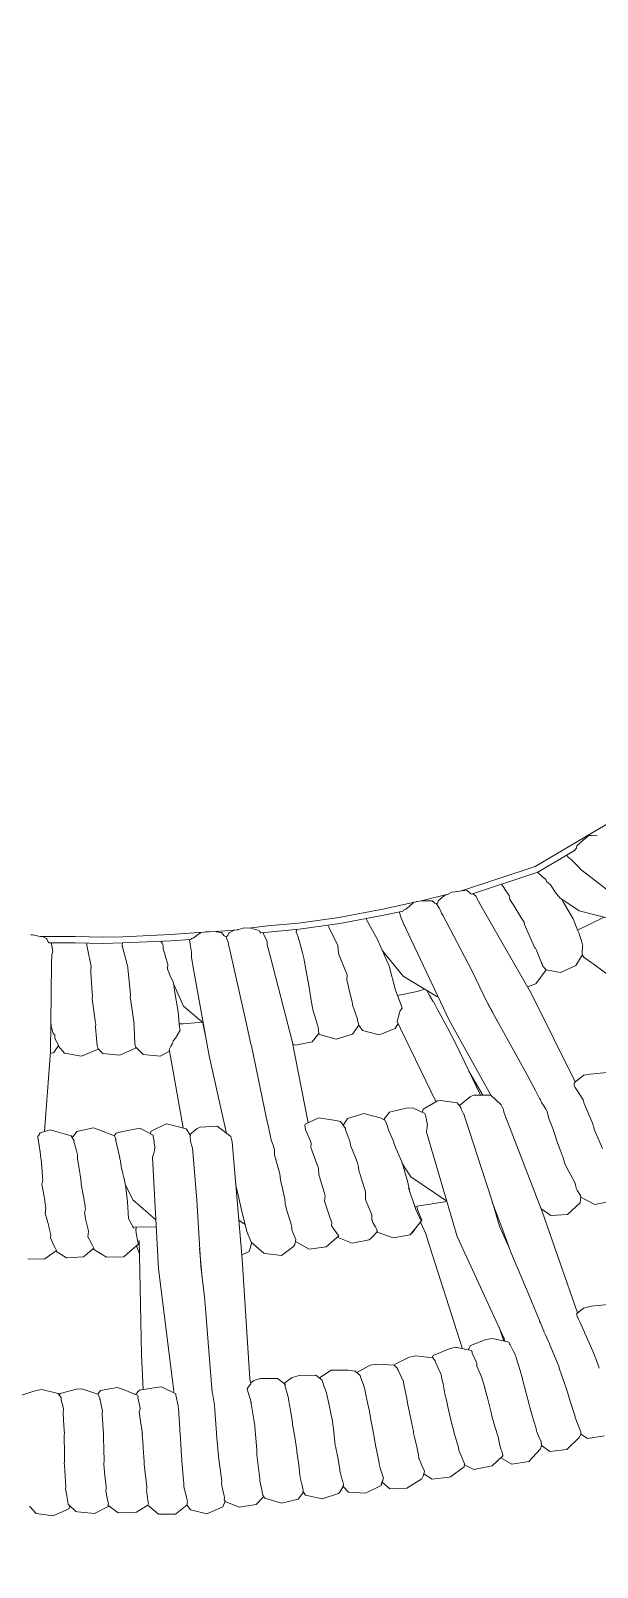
# Model space of a CAD drawing. Header units: centimetres. Extents: x 5488 to 20269, y -31398 to -19684.
# Drawn here: x 11749 to 11763.31, y -23192.68 to -23153.84 of the extents above; entities that cross this region are included whole.
import ezdxf

# ---------------------------------------------------------------- set-up
doc = ezdxf.new("R2010")
doc.units = ezdxf.units.CM
doc.layers.add('xxx_Auto_Kaplama_Ahşap Tarama', color=16, linetype='Continuous', lineweight=5)
doc.layers.add('xxx_Auto_Tefris_Tefris', color=32, linetype='Continuous', lineweight=15)

# ---------------------------------------------------------------- blocks, each defined once
blk = doc.blocks.new('trtetre')
at = {"color": 0, "linetype": 'ByBlock'}
for points in [[(427.66, 79.473), (428.056, 79.649)], [(428.056, 79.649), (428.488, 79.593)], [(421.866, 79.227), (422.289, 79.325)], [(422.707, 79.203), (422.289, 79.325)], [(422.741, 79.166), (422.928, 79.366)], [(422.928, 79.366), (423.355, 79.434)], [(423.355, 79.434), (423.716, 79.29)], [(423.711, 79.278), (423.775, 79.426)], [(423.73, 79.25), (423.711, 79.278)], [(423.738, 79.242), (423.726, 79.182)], [(423.738, 79.242), (423.73, 79.25)], [(423.775, 79.426), (424.173, 79.595)], [(424.173, 79.595), (424.591, 79.496)], [(424.591, 79.496), (424.675, 79.376)], [(424.673, 79.305), (424.665, 79.289)], [(424.674, 79.253), (424.665, 79.289)], [(424.672, 79.373), (424.968, 79.605)], [(424.672, 79.364), (424.672, 79.373)], [(424.672, 79.364), (424.672, 79.362)], [(424.672, 79.362), (424.673, 79.305)], [(424.674, 79.253), (424.675, 79.251)], [(424.675, 79.251), (424.757, 78.911)], [(424.968, 79.605), (425.397, 79.607)], [(425.397, 79.607), (425.668, 79.381)], [(425.653, 79.349), (425.652, 79.348)], [(425.657, 79.31), (425.652, 79.348)], [(425.658, 79.359), (425.653, 79.349)], [(425.657, 79.31), (425.682, 79.126)], [(425.666, 79.379), (425.658, 79.359)], [(425.666, 79.379), (425.668, 79.381)], [(425.667, 79.382), (425.951, 79.555)], [(425.951, 79.555), (425.985, 79.564)], [(425.985, 79.564), (426.419, 79.572)], [(426.419, 79.572), (426.679, 79.382)], [(426.648, 79.404), (427.014, 79.587)], [(426.663, 79.353), (426.662, 79.345)], [(426.698, 79.163), (426.662, 79.345)], [(426.663, 79.353), (426.665, 79.371)], [(426.679, 79.382), (426.665, 79.371)], [(427.014, 79.587), (427.446, 79.55)], [(427.446, 79.55), (427.487, 79.536)], [(427.487, 79.536), (427.679, 79.358)], [(427.66, 79.473), (427.633, 79.4)], [(427.679, 79.358), (427.677, 79.348)], [(427.715, 79.147), (427.677, 79.348)], [(428.488, 79.593), (428.654, 79.406)], [(418.743, 78.717), (419.119, 78.949)], [(419.119, 78.949), (419.552, 78.968)], [(419.552, 78.968), (419.745, 78.802)], [(419.775, 78.852), (419.711, 78.699)], [(419.775, 78.882), (419.745, 78.801)], [(419.775, 78.882), (420.166, 79.075)], [(420.166, 79.075), (420.6, 79.048)], [(420.6, 79.048), (420.735, 78.906)], [(420.727, 78.874), (420.719, 78.858)], [(420.75, 78.754), (420.719, 78.857)], [(420.727, 78.874), (420.729, 78.883)], [(420.729, 78.883), (420.735, 78.906)], [(420.735, 78.906), (420.816, 79.055)], [(420.816, 79.055), (420.849, 79.081)], [(421.258, 79.223), (420.849, 79.081)], [(421.258, 79.223), (421.682, 79.126)], [(421.682, 79.126), (421.753, 79.028)], [(421.737, 79.05), (421.866, 79.227)], [(421.743, 79.006), (421.74, 79)], [(421.778, 78.845), (421.74, 79)], [(421.753, 79.028), (421.743, 79.006)], [(421.778, 78.845), (421.821, 78.677)], [(422.707, 79.203), (422.739, 79.17)], [(422.739, 79.17), (422.763, 79.127)], [(422.763, 79.127), (422.762, 79.125)], [(422.767, 79.102), (422.762, 79.125)], [(422.79, 78.988), (422.767, 79.102)], [(422.79, 78.988), (422.84, 78.762)], [(423.786, 78.921), (423.726, 79.182)], [(423.796, 78.877), (423.786, 78.921)], [(423.796, 78.877), (423.805, 78.839)], [(424.757, 78.911), (424.754, 78.893)], [(424.759, 78.821), (424.754, 78.893)], [(425.682, 79.126), (425.696, 78.991)], [(425.696, 78.991), (425.69, 78.974)], [(425.691, 78.931), (425.69, 78.974)], [(425.691, 78.931), (425.691, 78.908)], [(425.725, 78.631), (425.691, 78.908)], [(426.727, 79.019), (426.698, 79.163)], [(426.722, 78.951), (426.719, 78.904)], [(426.75, 78.634), (426.719, 78.904)], [(426.722, 78.951), (426.727, 79.019)], [(427.748, 78.97), (427.715, 79.147)], [(427.748, 78.969), (427.742, 78.92)], [(427.758, 78.649), (427.742, 78.92)], [(427.748, 78.97), (427.748, 78.969)], [(417.009, 78.393), (417.433, 78.479)], [(417.433, 78.479), (417.666, 78.359)], [(417.672, 78.407), (418.019, 78.664)], [(418.054, 78.669), (418.019, 78.664)], [(418.054, 78.669), (418.483, 78.726)], [(418.483, 78.726), (418.697, 78.584)], [(418.679, 78.524), (418.714, 78.646)], [(418.743, 78.378), (418.679, 78.524)], [(418.743, 78.717), (418.714, 78.646)], [(419.761, 78.547), (419.711, 78.699)], [(419.727, 78.738), (419.73, 78.749)], [(419.73, 78.749), (419.745, 78.801)], [(419.793, 78.444), (419.761, 78.547)], [(420.773, 78.675), (420.75, 78.754)], [(420.773, 78.675), (420.817, 78.521)], [(420.817, 78.521), (420.815, 78.475)], [(420.835, 78.367), (420.815, 78.475)], [(421.821, 78.677), (421.818, 78.651)], [(421.822, 78.623), (421.818, 78.651)], [(421.854, 78.362), (421.822, 78.623)], [(422.84, 78.762), (422.835, 78.714)], [(422.835, 78.714), (422.835, 78.712)], [(422.859, 78.512), (422.835, 78.712)], [(422.859, 78.512), (422.912, 78.107)], [(423.805, 78.839), (423.8, 78.764)], [(423.865, 78.287), (423.8, 78.764)], [(424.759, 78.821), (424.764, 78.759)], [(424.764, 78.759), (424.805, 78.269)], [(425.76, 78.342), (425.725, 78.631)], [(426.781, 78.355), (426.75, 78.634)], [(427.773, 78.38), (427.758, 78.649)], [(415.749, 77.956), (416.043, 78.275)], [(416.043, 78.275), (416.467, 78.344)], [(416.467, 78.344), (416.747, 78.181)], [(416.689, 78.128), (416.967, 78.382)], [(416.696, 78.121), (416.689, 78.128)], [(416.709, 78.074), (416.696, 78.121)], [(416.709, 78.074), (416.761, 77.902)], [(417.009, 78.393), (416.967, 78.382)], [(417.663, 78.336), (417.672, 78.407)], [(417.663, 78.335), (417.663, 78.336)], [(417.758, 78.11), (417.664, 78.335)], [(417.809, 77.988), (417.758, 78.11)], [(418.815, 78.208), (418.743, 78.378)], [(418.815, 78.208), (418.818, 78.202)], [(418.818, 78.202), (418.827, 78.107)], [(418.874, 77.904), (418.827, 78.107)], [(419.793, 78.444), (419.824, 78.347)], [(419.824, 78.347), (419.824, 78.308)], [(419.866, 78.102), (419.824, 78.308)], [(419.905, 77.908), (419.866, 78.102)], [(420.87, 78.178), (420.835, 78.367)], [(420.87, 78.178), (420.924, 77.891)], [(421.854, 78.362), (421.898, 78.031)], [(422.912, 78.107), (422.91, 78.072)], [(422.914, 77.998), (422.91, 78.072)], [(423.867, 78.271), (423.865, 78.287)], [(423.867, 78.271), (423.879, 78.172)], [(423.879, 78.172), (423.877, 78.145)], [(423.928, 77.585), (423.877, 78.145)], [(424.805, 78.269), (424.804, 78.264)], [(424.806, 78.231), (424.804, 78.264)], [(424.806, 78.231), (424.813, 78.129)], [(424.813, 78.129), (424.851, 77.561)], [(425.76, 78.306), (425.76, 78.342)], [(425.76, 78.306), (425.76, 78.276)], [(425.784, 77.941), (425.76, 78.276)], [(426.778, 78.323), (426.773, 78.259)], [(426.781, 77.961), (426.773, 78.259)], [(426.778, 78.323), (426.781, 78.355)], [(427.776, 78.312), (427.772, 78.284)], [(427.775, 78.003), (427.772, 78.284)], [(427.773, 78.38), (427.776, 78.312)], [(414.555, 77.696), (414.125, 77.625)], [(414.555, 77.696), (414.731, 77.582)], [(414.768, 77.673), (415.08, 77.971)], [(415.08, 77.971), (415.507, 78.026)], [(415.721, 77.871), (415.507, 78.026)], [(415.749, 77.956), (415.72, 77.868)], [(415.73, 77.778), (415.72, 77.868)], [(415.786, 77.649), (415.73, 77.778)], [(416.761, 77.902), (416.801, 77.745)], [(416.801, 77.745), (416.799, 77.732)], [(416.806, 77.7), (416.799, 77.732)], [(416.806, 77.7), (416.81, 77.682)], [(416.897, 77.388), (416.81, 77.682)], [(417.809, 77.988), (417.812, 77.98)], [(417.812, 77.98), (417.821, 77.922)], [(417.923, 77.556), (417.821, 77.922)], [(418.93, 77.659), (418.874, 77.904)], [(419.905, 77.908), (419.942, 77.719)], [(419.942, 77.719), (419.942, 77.707)], [(419.984, 77.475), (419.942, 77.707)], [(420.931, 77.87), (420.924, 77.891)], [(420.948, 77.712), (420.931, 77.87)], [(420.97, 77.517), (420.948, 77.712)], [(421.898, 78.031), (421.898, 78.018)], [(421.902, 77.991), (421.898, 78.018)], [(421.956, 77.663), (421.902, 77.991)], [(422.924, 77.876), (422.914, 77.998)], [(422.924, 77.876), (422.963, 77.403)], [(425.796, 77.765), (425.784, 77.941)], [(425.796, 77.765), (425.813, 77.612)], [(426.789, 77.68), (426.781, 77.961)], [(426.789, 77.68), (426.79, 77.631)], [(427.779, 77.693), (427.775, 78.003)], [(427.779, 77.693), (427.78, 77.602)], [(414.73, 77.537), (414.731, 77.597)], [(414.754, 77.469), (414.73, 77.537)], [(414.768, 77.673), (414.731, 77.597)], [(414.849, 77.203), (414.754, 77.469)], [(415.837, 77.525), (415.786, 77.649)], [(415.837, 77.524), (415.843, 77.513)], [(415.843, 77.513), (415.843, 77.506)], [(415.858, 77.444), (415.843, 77.506)], [(415.858, 77.444), (415.867, 77.417)], [(415.945, 77.15), (415.867, 77.417)], [(416.98, 77.098), (416.897, 77.388)], [(417.964, 77.412), (417.923, 77.556)], [(417.964, 77.412), (417.988, 77.33)], [(417.988, 77.329), (417.988, 77.33)], [(418.084, 76.894), (417.988, 77.329)], [(418.93, 77.659), (418.952, 77.563)], [(418.952, 77.563), (418.954, 77.515)], [(419.002, 77.279), (418.954, 77.515)], [(420.03, 77.22), (419.984, 77.475)], [(420.97, 77.517), (421.006, 77.2)], [(421.956, 77.663), (422.01, 77.335)], [(422.01, 77.335), (422.01, 77.312)], [(422.02, 77.239), (422.01, 77.312)], [(422.963, 77.403), (422.964, 77.377)], [(422.964, 77.377), (422.964, 77.374)], [(422.989, 77.216), (422.964, 77.374)], [(423.928, 77.585), (423.932, 77.55)], [(423.932, 77.55), (423.943, 77.445)], [(423.973, 76.985), (423.943, 77.445)], [(424.853, 77.552), (424.851, 77.561)], [(424.855, 77.527), (424.853, 77.552)], [(424.855, 77.527), (424.859, 77.455)], [(424.859, 77.455), (424.894, 76.934)], [(425.805, 77.57), (425.806, 77.577)], [(425.805, 77.57), (425.805, 77.567)], [(425.809, 77.529), (425.805, 77.567)], [(425.813, 77.612), (425.806, 77.577)], [(425.809, 77.529), (425.849, 77.259)], [(426.79, 77.631), (426.784, 77.58)], [(426.801, 77.33), (426.784, 77.58)], [(426.817, 77.079), (426.801, 77.33)], [(427.78, 77.602), (427.775, 77.572)], [(427.786, 77.371), (427.775, 77.572)], [(427.802, 77.054), (427.786, 77.371)], [(414.849, 77.203), (414.868, 77.154)], [(414.868, 77.154), (414.877, 77.114)], [(414.918, 76.987), (414.877, 77.114)], [(415.027, 76.645), (414.918, 76.987)], [(416.016, 76.903), (415.945, 77.15)], [(416.016, 76.903), (416.02, 76.89)], [(416.982, 77.089), (416.98, 77.098)], [(416.982, 77.089), (416.984, 77.074)], [(417.079, 76.704), (416.984, 77.074)], [(419.062, 76.994), (419.002, 77.279)], [(419.062, 76.994), (419.094, 76.847)], [(420.03, 77.22), (420.067, 77.014)], [(420.067, 77.014), (420.067, 77.003)], [(420.105, 76.826), (420.067, 77.003)], [(421.024, 77.151), (421.006, 77.2)], [(421.043, 77.055), (421.024, 77.151)], [(421.084, 76.852), (421.043, 77.055)], [(422.064, 76.98), (422.02, 77.239)], [(422.064, 76.98), (422.11, 76.708)], [(422.989, 77.216), (423.056, 76.806)], [(423.973, 76.984), (423.974, 76.97)], [(423.974, 76.97), (423.984, 76.85)], [(424.894, 76.934), (424.894, 76.931)], [(424.897, 76.915), (424.894, 76.931)], [(424.897, 76.915), (424.904, 76.872)], [(425.849, 77.259), (425.882, 77.021)], [(425.882, 77.021), (425.86, 76.944)], [(425.863, 76.933), (425.86, 76.944)], [(425.863, 76.933), (425.888, 76.814)], [(426.819, 77.041), (426.813, 76.994)], [(426.837, 76.882), (426.813, 76.994)], [(426.817, 77.079), (426.819, 77.041)], [(427.804, 77.031), (427.794, 76.959)], [(427.807, 76.905), (427.794, 76.959)], [(427.802, 77.054), (427.804, 77.031)], [(427.854, 76.714), (427.807, 76.905)], [(415.027, 76.645), (415.046, 76.586)], [(415.046, 76.586), (415.053, 76.552)], [(415.097, 76.424), (415.053, 76.552)], [(416.02, 76.89), (416.035, 76.836)], [(416.109, 76.552), (416.035, 76.836)], [(416.194, 76.228), (416.109, 76.552)], [(417.153, 76.419), (417.079, 76.704)], [(418.112, 76.768), (418.084, 76.894)], [(418.112, 76.768), (418.136, 76.662)], [(418.153, 76.619), (418.136, 76.662)], [(418.209, 76.316), (418.153, 76.619)], [(419.094, 76.847), (419.094, 76.839)], [(419.133, 76.641), (419.094, 76.839)], [(419.187, 76.376), (419.133, 76.641)], [(420.157, 76.593), (420.105, 76.826)], [(420.157, 76.593), (420.187, 76.458)], [(421.084, 76.852), (421.142, 76.583)], [(421.156, 76.539), (421.142, 76.583)], [(421.217, 76.367), (421.156, 76.539)], [(422.11, 76.708), (422.11, 76.7)], [(422.116, 76.676), (422.11, 76.7)], [(422.167, 76.495), (422.116, 76.676)], [(423.056, 76.806), (423.057, 76.797)], [(423.057, 76.797), (423.06, 76.781)], [(423.06, 76.781), (423.059, 76.775)], [(423.091, 76.664), (423.059, 76.775)], [(423.091, 76.664), (423.157, 76.45)], [(423.984, 76.85), (423.984, 76.849)], [(424.02, 76.602), (423.984, 76.849)], [(424.02, 76.602), (424.022, 76.592)], [(424.022, 76.592), (424.037, 76.52)], [(424.037, 76.52), (424.038, 76.511)], [(424.904, 76.872), (424.963, 76.597)], [(424.963, 76.597), (424.957, 76.564)], [(424.957, 76.564), (425.325, 76.39)], [(425.018, 76.535), (425.01, 76.494)], [(425.88, 76.469), (425.975, 76.585)], [(425.888, 76.814), (425.92, 76.655)], [(425.913, 76.626), (425.914, 76.636)], [(425.913, 76.626), (425.913, 76.622)], [(425.913, 76.622), (425.92, 76.608)], [(425.92, 76.655), (425.914, 76.636)], [(425.92, 76.608), (426.308, 76.446)], [(426.874, 76.714), (426.837, 76.882)], [(426.863, 76.485), (426.929, 76.578)], [(426.875, 76.706), (426.874, 76.714)], [(426.875, 76.706), (426.875, 76.667)], [(426.875, 76.667), (426.927, 76.578)], [(426.927, 76.578), (427.33, 76.442)], [(427.471, 76.449), (427.881, 76.554)], [(427.854, 76.714), (427.855, 76.71)], [(427.855, 76.71), (427.856, 76.67)], [(427.93, 76.561), (427.856, 76.67)], [(427.881, 76.554), (427.906, 76.596)], [(427.93, 76.561), (428.346, 76.454)], [(428.484, 76.478), (428.858, 76.598)], [(415.271, 75.918), (415.097, 76.424)], [(416.197, 76.212), (416.194, 76.228)], [(416.197, 76.212), (416.201, 76.181)], [(416.262, 75.975), (416.201, 76.181)], [(417.153, 76.419), (417.16, 76.394)], [(417.16, 76.394), (417.162, 76.381)], [(417.238, 76.14), (417.162, 76.381)], [(417.238, 76.14), (417.264, 76.079)], [(418.235, 76.183), (418.209, 76.316)], [(418.235, 76.183), (418.253, 76.078)], [(419.187, 76.376), (419.207, 76.277)], [(419.207, 76.277), (419.209, 76.242)], [(419.246, 76.167), (419.209, 76.242)], [(419.335, 75.985), (419.246, 76.167)], [(420.187, 76.458), (420.189, 76.42)], [(420.21, 76.36), (420.189, 76.42)], [(420.27, 76.201), (420.21, 76.36)], [(420.27, 76.201), (420.291, 76.146)], [(420.291, 76.146), (420.3, 76.106)], [(421.036, 75.969), (421.332, 76.162)], [(421.217, 76.367), (421.248, 76.279)], [(421.248, 76.279), (421.254, 76.256)], [(421.254, 76.256), (421.263, 76.216)], [(421.263, 76.216), (421.418, 76.095)], [(421.847, 76.1), (422.022, 76.151)], [(422.022, 76.151), (422.232, 76.302)], [(422.167, 76.495), (422.207, 76.352)], [(422.208, 76.35), (422.192, 76.332)], [(422.192, 76.332), (422.389, 76.182)], [(422.389, 76.182), (422.818, 76.181)], [(422.818, 76.181), (422.987, 76.228)], [(423.071, 76.296), (422.987, 76.228)], [(423.1, 76.357), (423.068, 76.315)], [(423.068, 76.315), (423.088, 76.188)], [(423.088, 76.188), (423.285, 73.16)], [(423.126, 76.392), (423.1, 76.357)], [(423.126, 76.392), (423.16, 76.44)], [(423.157, 76.45), (423.16, 76.44)], [(424.061, 76.331), (424.038, 76.511)], [(424.061, 76.331), (424.069, 76.231)], [(424.069, 76.231), (424.068, 76.227)], [(424.068, 76.227), (424.069, 76.217)], [(424.14, 75.269), (424.069, 76.217)], [(425.01, 76.494), (425.394, 73.404)], [(425.325, 76.39), (425.456, 76.407)], [(425.456, 76.407), (425.88, 76.469)], [(425.783, 76.454), (425.824, 75.584)], [(426.308, 76.446), (426.444, 76.405)], [(426.444, 76.405), (426.863, 76.485)], [(427.33, 76.442), (427.471, 76.449)], [(428.346, 76.454), (428.484, 76.478)], [(414.331, 75.724), (414.26, 75.914)], [(415.273, 75.907), (415.271, 75.918)], [(415.273, 75.907), (415.282, 75.865)], [(415.313, 75.793), (415.282, 75.865)], [(415.513, 75.328), (415.313, 75.793)], [(416.357, 75.659), (416.262, 75.975)], [(417.264, 76.079), (417.353, 75.865)], [(417.353, 75.865), (417.351, 75.794)], [(417.36, 75.777), (417.351, 75.794)], [(417.36, 75.777), (417.406, 75.682)], [(418.263, 76.06), (418.253, 76.078)], [(418.329, 75.917), (418.263, 76.06)], [(418.391, 75.778), (418.329, 75.917)], [(418.391, 75.778), (418.399, 75.761)], [(418.399, 75.761), (418.405, 75.734)], [(419.061, 75.641), (419.435, 75.827)], [(419.335, 75.985), (419.346, 75.962)], [(419.346, 75.962), (419.355, 75.929)], [(419.355, 75.929), (419.441, 75.843)], [(419.435, 75.827), (419.44, 75.844)], [(419.441, 75.843), (419.867, 75.815)], [(419.867, 75.815), (420.045, 75.839)], [(420.045, 75.839), (420.386, 76.028)], [(420.3, 76.106), (420.301, 76.1)], [(420.43, 75.991), (420.301, 76.1)], [(420.43, 75.991), (420.603, 75.965)], [(420.603, 75.965), (421.036, 75.969)], [(421.847, 76.1), (421.418, 76.095)], [(414.331, 75.724), (414.389, 75.57)], [(414.39, 75.569), (414.389, 75.57)], [(414.484, 75.353), (414.39, 75.569)], [(414.592, 75.107), (414.484, 75.353)], [(416.357, 75.659), (416.373, 75.604)], [(416.38, 75.592), (416.373, 75.604)], [(416.43, 75.493), (416.38, 75.592)], [(416.513, 75.329), (416.43, 75.493)], [(417.406, 75.682), (417.475, 75.54)], [(417.475, 75.54), (417.475, 75.507)], [(417.48, 75.494), (417.476, 75.507)], [(417.48, 75.494), (417.482, 75.488)], [(417.482, 75.488), (417.492, 75.474)], [(417.492, 75.474), (417.903, 75.386)], [(417.517, 75.344), (417.57, 75.457)], [(417.716, 75.426), (417.794, 75.196)], [(417.903, 75.386), (418.07, 75.437)], [(418.07, 75.437), (418.458, 75.593)], [(418.405, 75.734), (418.47, 75.659)], [(418.458, 75.593), (418.483, 75.657)], [(418.47, 75.659), (418.892, 75.605)], [(418.892, 75.605), (419.061, 75.641)], [(425.824, 75.584), (425.88, 73.055)], [(414.592, 75.107), (414.637, 75.012)], [(414.637, 75.012), (414.641, 74.993)], [(414.674, 74.917), (414.641, 74.993)], [(415.529, 75.278), (415.513, 75.328)], [(415.529, 75.278), (415.534, 75.26)], [(415.544, 75.24), (415.534, 75.26)], [(415.629, 75.057), (415.544, 75.24)], [(415.629, 75.057), (415.663, 74.992)], [(415.663, 74.992), (415.665, 74.972)], [(415.667, 74.964), (415.665, 74.972)], [(415.667, 74.964), (415.667, 74.963)], [(415.695, 74.895), (415.667, 74.963)], [(416.525, 75.305), (416.513, 75.329)], [(416.525, 75.305), (416.531, 75.29)], [(416.531, 75.29), (416.548, 75.262)], [(416.548, 75.262), (416.958, 75.169)], [(416.65, 75.239), (416.669, 75.148)], [(416.665, 75.169), (416.676, 75.134)], [(416.669, 75.148), (417.853, 72.587)], [(416.671, 75.234), (416.792, 74.882)], [(416.958, 75.169), (417.119, 75.196)], [(417.119, 75.196), (417.517, 75.344)], [(417.794, 75.196), (418.539, 72.854)], [(424.14, 75.269), (424.199, 74.514)], [(414.757, 74.733), (414.674, 74.917)], [(414.757, 74.733), (414.792, 74.659)], [(414.806, 74.639), (414.792, 74.659)], [(414.812, 74.63), (414.806, 74.639)], [(414.823, 74.612), (414.812, 74.63)], [(414.824, 74.566), (414.823, 74.612)], [(415.749, 74.772), (415.695, 74.895)], [(415.749, 74.772), (415.767, 74.73)], [(415.773, 74.714), (415.767, 74.73)], [(415.773, 74.714), (416.061, 74.021)], [(414.455, 74.346), (414.033, 74.311)], [(414.455, 74.346), (414.656, 74.401)], [(414.656, 74.401), (414.837, 74.54)], [(414.812, 74.52), (415.706, 71.961)], [(414.824, 74.566), (414.826, 74.561)], [(414.826, 74.561), (414.837, 74.54)], [(424.199, 74.514), (424.232, 74.117)], [(416.061, 74.021), (416.496, 72.983)], [(424.232, 74.117), (424.331, 73.341)], [(424.299, 73.588), (424.303, 73.539)], [(424.357, 72.888), (424.303, 73.539)], [(421.983, 72.841), (422.291, 73.07)], [(422.291, 73.07), (422.703, 73.019)], [(422.703, 73.019), (422.737, 73.013)], [(423.106, 72.966), (423.294, 73.053)], [(423.538, 70.194), (423.285, 73.16)], [(424.429, 71.667), (424.331, 73.341)], [(425.549, 70.593), (425.394, 73.404)], [(425.888, 72.694), (425.88, 73.055)], [(425.948, 72.82), (426.191, 73.031)], [(426.191, 73.031), (426.276, 73.105)], [(426.276, 73.105), (426.714, 73.107)], [(427.055, 72.902), (426.714, 73.107)], [(427.031, 72.882), (427.292, 73.1)], [(427.292, 73.1), (427.724, 73.13)], [(427.724, 73.13), (427.993, 72.959)], [(427.97, 72.942), (428.267, 73.157)], [(428.267, 73.157), (428.7, 73.165)], [(416.496, 72.983), (416.73, 72.333)], [(416.529, 72.892), (416.783, 72.324)], [(418.645, 72.519), (418.539, 72.854)], [(419.996, 72.603), (420.076, 72.675)], [(420.076, 72.675), (420.5, 72.761)], [(420.5, 72.761), (420.885, 72.609)], [(420.844, 72.573), (421.161, 72.85)], [(421.161, 72.85), (421.589, 72.905)], [(421.589, 72.905), (421.938, 72.713)], [(421.929, 72.668), (421.954, 72.795)], [(421.976, 72.547), (421.929, 72.668)], [(421.983, 72.841), (421.954, 72.795)], [(422.737, 73.013), (423.056, 72.732)], [(423.106, 72.966), (423.041, 72.744)], [(423.056, 72.732), (423.168, 72.463)], [(425.951, 72.822), (425.881, 73.012)], [(425.932, 72.805), (425.905, 72.78)], [(425.905, 72.78), (425.915, 72.72)], [(425.96, 72.508), (425.915, 72.72)], [(425.932, 72.806), (425.948, 72.82)], [(427.084, 72.78), (427.031, 72.882)], [(427.084, 72.78), (427.148, 72.66)], [(427.148, 72.66), (427.182, 72.593)], [(428.015, 72.855), (427.97, 72.942)], [(428.015, 72.855), (427.97, 72.942)], [(428.015, 72.855), (428.055, 72.78)], [(428.015, 72.855), (428.055, 72.78)], [(428.055, 72.78), (428.126, 72.626)], [(428.055, 72.78), (428.126, 72.626)], [(416.963, 71.724), (416.73, 72.333)], [(416.979, 71.669), (416.783, 72.324)], [(418.628, 69.948), (417.853, 72.587)], [(418.779, 72.229), (418.645, 72.519)], [(418.757, 72.203), (419.039, 72.545)], [(418.916, 72.397), (418.981, 72.484)], [(418.981, 72.484), (419.039, 72.545)], [(419.039, 72.545), (419.467, 72.625)], [(419.467, 72.625), (419.87, 72.479)], [(419.878, 72.463), (419.86, 72.442)], [(419.922, 72.333), (419.86, 72.442)], [(419.87, 72.479), (419.878, 72.463)], [(419.877, 72.464), (419.87, 72.479)], [(419.874, 72.472), (419.996, 72.603)], [(419.922, 72.333), (419.978, 72.239)], [(420.858, 72.553), (420.844, 72.573)], [(420.858, 72.553), (420.98, 72.375)], [(420.98, 72.374), (421.024, 72.307)], [(421.024, 72.307), (421.02, 72.238)], [(421.999, 72.488), (421.976, 72.547)], [(422.025, 72.422), (421.999, 72.488)], [(422.031, 72.377), (422.024, 72.422)], [(422.031, 72.377), (422.045, 72.273)], [(422.151, 71.935), (422.045, 72.273)], [(423.168, 72.463), (423.31, 71.882)], [(423.22, 72.25), (423.264, 72.252)], [(423.225, 72.281), (423.369, 72.173)], [(425.452, 72.349), (426.04, 72.348)], [(425.96, 72.508), (425.968, 72.412)], [(425.962, 72.396), (425.968, 72.406)], [(425.964, 72.348), (425.962, 72.396)], [(425.968, 72.406), (425.968, 72.412)], [(426.018, 72.387), (426.158, 72.133)], [(427.182, 72.593), (427.169, 72.465)], [(427.186, 72.377), (427.169, 72.465)], [(427.186, 72.377), (427.229, 72.172)], [(428.126, 72.626), (428.114, 72.547)], [(428.126, 72.626), (428.114, 72.547)], [(428.165, 72.341), (428.114, 72.547)], [(428.165, 72.341), (428.114, 72.547)], [(428.165, 72.341), (428.178, 72.296)], [(428.165, 72.341), (428.178, 72.296)], [(428.178, 72.296), (428.257, 71.998)], [(428.178, 72.296), (428.257, 71.998)], [(414.741, 71.738), (415.062, 72.03)], [(415.062, 72.03), (415.489, 72.055)], [(415.489, 72.055), (415.736, 71.883)], [(416.676, 69.443), (415.706, 71.961)], [(416.88, 71.942), (416.9, 71.933)], [(418.743, 72.174), (418.757, 72.203)], [(418.835, 71.946), (418.743, 72.174)], [(418.757, 72.203), (418.894, 71.909)], [(418.835, 71.946), (418.859, 71.871)], [(418.859, 71.871), (418.86, 71.866)], [(418.86, 71.866), (418.863, 71.857)], [(418.873, 71.822), (418.863, 71.857)], [(418.894, 71.909), (419.079, 71.355)], [(419.978, 72.239), (420.002, 72.186)], [(420.006, 72.178), (420.002, 72.186)], [(420.006, 72.178), (420.007, 72.173)], [(420.011, 72.16), (420.006, 72.043)], [(420.04, 71.959), (420.006, 72.043)], [(420.007, 72.172), (420.011, 72.16)], [(420.04, 71.959), (420.16, 71.679)], [(421.057, 72.124), (421.02, 72.238)], [(421.057, 72.124), (421.146, 71.869)], [(421.146, 71.869), (421.203, 71.694)], [(422.191, 71.804), (422.151, 71.935)], [(423.31, 71.882), (423.425, 71.356)], [(425.462, 72.164), (426.046, 71.662)], [(426.158, 72.133), (426.179, 71.713)], [(427.229, 72.172), (427.266, 71.983)], [(427.266, 71.983), (427.245, 71.9)], [(427.248, 71.851), (427.245, 71.9)], [(428.257, 71.998), (428.239, 71.872)], [(428.257, 71.998), (428.239, 71.872)], [(428.265, 71.708), (428.239, 71.872)], [(413.948, 71.697), (414.374, 71.783)], [(414.374, 71.783), (414.731, 71.597)], [(414.741, 71.738), (414.729, 71.573)], [(414.818, 71.414), (414.729, 71.573)], [(416.979, 71.669), (417.336, 70.56)], [(418.921, 71.829), (418.113, 71.7)], [(418.118, 71.684), (418.14, 71.675)], [(418.14, 71.675), (419.025, 71.079)], [(420.16, 71.679), (420.169, 71.657)], [(420.169, 71.657), (420.165, 71.468)], [(420.175, 71.426), (420.165, 71.468)], [(421.203, 71.694), (421.187, 71.56)], [(421.206, 71.493), (421.187, 71.56)], [(421.206, 71.493), (421.252, 71.336)], [(422.196, 71.752), (422.191, 71.804)], [(422.196, 71.752), (422.203, 71.634)], [(422.264, 71.378), (422.203, 71.634)], [(424.429, 71.667), (424.538, 70.35)], [(426.046, 71.662), (426.24, 71.265)], [(426.179, 71.713), (426.233, 71.28)], [(427.248, 71.851), (427.25, 71.816)], [(427.294, 71.578), (427.25, 71.816)], [(427.348, 71.266), (427.294, 71.578)], [(428.271, 71.671), (428.265, 71.708)], [(428.271, 71.671), (428.341, 71.266)], [(414.844, 71.365), (414.818, 71.414)], [(414.857, 71.314), (414.844, 71.365)], [(414.857, 71.314), (414.88, 71.223)], [(415.03, 70.946), (414.88, 71.223)], [(419.025, 71.079), (419.239, 70.746)], [(419.059, 71.415), (419.104, 71.186)], [(419.104, 71.186), (419.22, 70.775)], [(420.175, 71.426), (420.181, 71.402)], [(420.258, 71.161), (420.181, 71.402)], [(420.309, 71), (420.258, 71.161)], [(421.252, 71.336), (421.345, 71.022)], [(422.309, 71.196), (422.264, 71.378)], [(422.314, 71.156), (422.309, 71.196)], [(422.314, 71.156), (422.331, 71.008)], [(423.425, 71.356), (423.448, 71.256)], [(426.24, 71.265), (426.243, 71.251)], [(426.275, 71.098), (426.243, 71.251)], [(426.299, 70.994), (426.275, 71.098)], [(427.35, 71.233), (427.348, 71.266)], [(427.35, 71.233), (427.355, 71.143)], [(427.402, 70.867), (427.355, 71.143)], [(428.341, 71.266), (428.321, 71.167)], [(428.325, 71.079), (428.321, 71.167)], [(428.325, 71.079), (428.325, 71.07)], [(415.126, 70.771), (415.03, 70.946)], [(415.14, 70.718), (415.126, 70.771)], [(415.14, 70.718), (415.17, 70.6)], [(419.239, 70.746), (419.252, 70.699)], [(419.314, 70.552), (419.252, 70.699)], [(420.309, 71), (420.323, 70.961)], [(420.323, 70.961), (420.323, 70.954)], [(420.354, 70.798), (420.323, 70.954)], [(420.354, 70.798), (420.367, 70.73)], [(420.44, 70.549), (420.367, 70.73)], [(421.345, 71.022), (421.352, 70.869)], [(421.365, 70.833), (421.352, 70.869)], [(421.365, 70.833), (421.396, 70.751)], [(421.396, 70.751), (421.549, 70.343)], [(422.39, 70.795), (422.331, 71.008)], [(422.456, 70.562), (422.39, 70.795)], [(426.299, 70.994), (426.339, 70.822)], [(426.339, 70.822), (426.359, 70.68)], [(427.442, 70.633), (427.402, 70.867)], [(428.325, 71.07), (428.35, 70.709)], [(428.374, 70.538), (428.35, 70.709)], [(414.383, 69.905), (414.177, 70.368)], [(415.248, 70.397), (415.17, 70.6)], [(415.336, 70.175), (415.248, 70.397)], [(417.336, 70.56), (417.654, 69.572)], [(419.358, 70.451), (419.314, 70.552)], [(419.358, 70.451), (419.398, 70.358)], [(419.398, 70.358), (419.459, 70.194)], [(420.537, 70.303), (420.44, 70.549)], [(420.544, 70.271), (420.537, 70.303)], [(421.549, 70.343), (421.542, 70.234)], [(422.456, 70.562), (422.462, 70.539)], [(422.462, 70.539), (422.466, 70.394)], [(422.503, 70.283), (422.466, 70.394)], [(424.538, 70.35), (424.543, 70.334)], [(424.56, 70.283), (424.543, 70.334)], [(425.501, 70.403), (425.492, 70.351)], [(425.492, 70.326), (425.492, 70.351)], [(425.502, 70.227), (425.492, 70.326)], [(425.501, 70.403), (425.509, 70.453)], [(425.545, 70.58), (425.509, 70.453)], [(425.549, 70.593), (425.545, 70.58)], [(426.359, 70.68), (426.378, 70.603)], [(426.377, 70.603), (426.377, 70.6)], [(426.444, 70.306), (426.377, 70.6)], [(426.479, 70.144), (426.444, 70.306)], [(427.441, 70.616), (427.44, 70.523)], [(427.488, 70.357), (427.44, 70.523)], [(427.441, 70.616), (427.442, 70.633)], [(427.528, 70.219), (427.488, 70.357)], [(428.374, 70.537), (428.376, 70.52)], [(428.376, 70.52), (428.377, 70.514)], [(428.385, 70.459), (428.377, 70.514)], [(428.437, 70.123), (428.385, 70.459)], [(415.336, 70.174), (415.336, 70.175)], [(415.336, 70.174), (415.381, 70.009)], [(415.438, 69.858), (415.381, 70.009)], [(418.626, 69.937), (418.606, 69.832)], [(418.628, 69.948), (418.626, 69.937)], [(419.471, 70.162), (419.459, 70.194)], [(419.576, 69.916), (419.471, 70.162)], [(419.623, 69.784), (419.576, 69.916)], [(420.544, 70.271), (420.564, 70.182)], [(420.614, 70.044), (420.564, 70.182)], [(420.644, 69.962), (420.614, 70.044)], [(420.644, 69.962), (420.672, 69.88)], [(421.546, 70.211), (421.543, 70.234)], [(421.546, 70.209), (421.546, 70.211)], [(421.546, 70.209), (421.549, 70.195)], [(421.674, 69.913), (421.549, 70.195)], [(421.675, 69.906), (421.674, 69.913)], [(422.519, 70.239), (422.503, 70.283)], [(422.519, 70.239), (422.554, 70.156)], [(422.562, 70.096), (422.554, 70.156)], [(422.566, 70.078), (422.562, 70.096)], [(422.571, 70.057), (422.566, 70.078)], [(422.571, 70.057), (422.601, 69.91)], [(422.601, 69.91), (422.612, 69.861)], [(423.538, 70.194), (423.57, 70.063)], [(423.57, 70.063), (423.913, 69.804)], [(424.113, 68.025), (423.677, 69.982)], [(424.418, 69.856), (424.601, 70.014)], [(424.591, 70.179), (424.56, 70.283)], [(424.593, 70.045), (424.587, 70.036)], [(424.587, 70.036), (424.701, 69.864)], [(424.592, 70.157), (424.591, 70.179)], [(424.592, 70.157), (424.593, 70.087)], [(424.593, 70.087), (424.593, 70.045)], [(425.202, 69.738), (425.584, 69.927)], [(425.507, 70.197), (425.502, 70.227)], [(425.507, 70.197), (425.531, 70.05)], [(425.531, 70.05), (425.533, 70.03)], [(425.533, 70.03), (425.87, 69.854)], [(425.584, 69.927), (425.604, 69.993)], [(426.294, 69.931), (425.87, 69.854)], [(426.294, 69.931), (426.467, 69.981)], [(426.467, 69.981), (426.514, 70.04)], [(426.478, 70.137), (426.474, 70.118)], [(426.474, 70.118), (426.508, 70.043)], [(426.478, 70.137), (426.479, 70.144)], [(426.508, 70.043), (426.903, 69.891)], [(427.037, 69.846), (427.458, 69.934)], [(427.577, 70.092), (427.458, 69.934)], [(427.528, 70.219), (427.533, 70.199)], [(427.533, 70.199), (427.53, 70.169)], [(427.53, 70.169), (427.604, 70.047)], [(427.604, 70.047), (427.72, 70.008)], [(427.72, 70.008), (428.137, 69.89)], [(428.125, 67.915), (428.273, 69.935)], [(428.137, 69.89), (428.386, 69.972)], [(428.399, 69.992), (428.386, 69.972)], [(428.399, 69.992), (428.405, 70.001)], [(428.405, 70.001), (428.442, 70.063)], [(428.437, 70.123), (428.442, 70.097)], [(428.442, 70.097), (428.442, 70.095)], [(428.442, 70.087), (428.442, 70.095)], [(428.442, 70.063), (428.442, 70.087)], [(414.408, 69.811), (414.383, 69.905)], [(414.414, 69.791), (414.408, 69.811)], [(414.414, 69.791), (414.427, 69.745)], [(414.646, 69.225), (414.427, 69.745)], [(415.519, 69.652), (415.438, 69.858)], [(415.519, 69.652), (415.539, 69.602)], [(415.539, 69.602), (415.578, 69.431)], [(417.654, 69.572), (417.675, 69.517)], [(418.605, 69.79), (418.604, 69.752)], [(418.605, 69.748), (418.604, 69.752)], [(418.605, 69.79), (418.606, 69.832)], [(418.624, 69.636), (418.605, 69.748)], [(418.632, 69.601), (418.624, 69.636)], [(418.632, 69.601), (418.66, 69.495)], [(419.701, 69.634), (419.562, 69.448)], [(419.643, 69.727), (419.623, 69.784)], [(419.643, 69.725), (419.641, 69.709)], [(419.641, 69.709), (419.677, 69.645)], [(419.643, 69.725), (419.643, 69.727)], [(419.677, 69.645), (419.794, 69.593)], [(419.794, 69.593), (420.213, 69.48)], [(420.213, 69.48), (420.624, 69.61)], [(420.624, 69.61), (420.728, 69.779)], [(420.672, 69.88), (420.67, 69.857)], [(420.67, 69.857), (420.798, 69.684)], [(420.798, 69.684), (420.918, 69.656)], [(420.918, 69.656), (421.345, 69.587)], [(421.345, 69.587), (421.692, 69.748)], [(422.018, 67.654), (421.617, 69.713)], [(421.675, 69.906), (421.681, 69.889)], [(421.683, 69.882), (421.681, 69.889)], [(421.701, 69.773), (421.683, 69.882)], [(421.695, 69.755), (421.692, 69.748)], [(421.695, 69.757), (421.701, 69.773)], [(421.695, 69.757), (421.695, 69.755)], [(422.675, 69.569), (422.612, 69.861)], [(422.675, 69.569), (422.72, 69.359)], [(423.913, 69.804), (424.342, 69.828)], [(424.342, 69.828), (424.418, 69.856)], [(424.701, 69.864), (425.115, 69.758)], [(424.775, 69.845), (425.095, 68.038)], [(425.115, 69.758), (425.202, 69.738)], [(426.903, 69.891), (427.037, 69.846)], [(414.646, 69.224), (414.655, 69.192)], [(414.655, 69.192), (414.67, 69.134)], [(414.804, 68.924), (414.67, 69.134)], [(415.614, 69.369), (415.578, 69.431)], [(415.663, 69.288), (415.614, 69.369)], [(415.663, 69.288), (415.723, 69.2)], [(415.75, 69.134), (415.723, 69.2)], [(415.764, 69.108), (415.75, 69.134)], [(416.676, 69.443), (416.683, 69.376)], [(416.741, 69.261), (416.684, 69.375)], [(416.741, 69.261), (417.004, 69.017)], [(417.795, 69.275), (417.515, 69.051)], [(417.679, 69.509), (417.675, 69.517)], [(417.74, 69.386), (417.679, 69.509)], [(417.74, 69.386), (417.761, 69.339)], [(417.761, 69.339), (417.766, 69.328)], [(417.766, 69.328), (417.776, 69.3)], [(417.776, 69.3), (417.776, 69.299)], [(417.776, 69.299), (417.847, 69.21)], [(417.847, 69.21), (418.269, 69.153)], [(418.269, 69.153), (418.348, 69.156)], [(418.348, 69.156), (418.71, 69.373)], [(418.388, 69.18), (419.282, 67.331)], [(418.66, 69.495), (418.664, 69.478)], [(418.664, 69.478), (418.974, 69.339)], [(418.73, 69.448), (418.71, 69.373)], [(418.974, 69.339), (419.143, 69.345)], [(419.143, 69.345), (419.562, 69.448)], [(422.72, 69.359), (423.051, 67.77)], [(414.804, 68.924), (414.856, 68.849)], [(414.856, 68.849), (414.867, 68.825)], [(414.899, 68.762), (414.868, 68.824)], [(414.897, 68.745), (414.899, 68.762)], [(415.764, 69.108), (415.77, 69.097)], [(415.77, 69.097), (415.847, 68.952)], [(415.847, 68.952), (415.876, 68.898)], [(415.942, 68.771), (415.876, 68.898)], [(415.942, 68.771), (416.124, 68.428)], [(418.052, 67.121), (417.002, 69.019)], [(417.004, 69.017), (417.429, 69.016)], [(417.199, 69.017), (417.555, 68.406)], [(417.265, 69.017), (417.882, 67.717)], [(417.429, 69.016), (417.515, 69.051)], [(414.071, 68.447), (414.495, 68.484)], [(414.495, 68.484), (414.648, 68.507)], [(414.648, 68.507), (414.891, 68.697)], [(414.869, 68.679), (414.869, 68.678)], [(415.972, 66.456), (414.869, 68.678)], [(414.896, 68.718), (414.891, 68.697)], [(414.897, 68.745), (414.896, 68.718)], [(417.08, 66.708), (416.124, 68.428)], [(424.113, 68.025), (424.528, 65.741)], [(425.127, 67.862), (425.095, 68.038)], [(425.356, 68.031), (425.119, 67.907)], [(425.787, 67.987), (425.356, 68.031)], [(425.971, 67.806), (425.787, 67.987)], [(426.374, 68.007), (425.978, 67.826)], [(426.806, 67.96), (426.374, 68.007)], [(427.34, 68.027), (426.938, 67.86)], [(427.768, 67.956), (427.34, 68.027)], [(411.832, 67.609), (414.36, 65.742)], [(418.106, 67.294), (417.882, 67.717)], [(420.494, 67.474), (420.909, 67.597)], [(421.331, 67.481), (420.909, 67.597)], [(421.511, 67.664), (421.343, 67.46)], [(421.937, 67.749), (421.511, 67.664)], [(421.937, 67.749), (422.005, 67.724)], [(422.018, 67.654), (422.587, 65.458)], [(423.051, 67.769), (423.051, 67.77)], [(423.057, 67.743), (423.051, 67.769)], [(423.06, 67.731), (423.057, 67.743)], [(423.06, 67.731), (423.184, 67.182)], [(424.191, 67.595), (424.226, 67.46)], [(424.965, 67.574), (425.017, 67.638)], [(425.017, 67.638), (425.022, 67.641)], [(425.032, 67.675), (425.022, 67.641)], [(425.042, 67.708), (425.032, 67.675)], [(425.081, 67.778), (425.042, 67.708)], [(425.081, 67.778), (425.12, 67.849)], [(425.12, 67.849), (425.127, 67.862)], [(425.978, 67.826), (425.97, 67.807)], [(425.985, 67.757), (425.971, 67.806)], [(425.985, 67.757), (425.997, 67.704)], [(425.993, 67.687), (425.996, 67.697)], [(426.002, 67.526), (425.993, 67.687)], [(425.996, 67.697), (425.997, 67.704)], [(426.927, 67.835), (426.806, 67.96)], [(426.924, 67.829), (426.938, 67.86)], [(426.934, 67.792), (426.924, 67.829)], [(426.934, 67.792), (426.958, 67.701)], [(426.955, 67.686), (426.958, 67.701)], [(426.966, 67.576), (426.955, 67.686)], [(427.931, 67.767), (427.768, 67.956)], [(428.038, 67.936), (427.926, 67.758)], [(427.976, 67.655), (427.926, 67.758)], [(427.979, 67.649), (427.976, 67.655)], [(427.979, 67.649), (428.018, 67.568)], [(428.038, 67.936), (428.129, 67.962)], [(428.125, 67.915), (428.097, 65.703)], [(418.107, 67.294), (418.315, 66.91)], [(419.366, 67.157), (419.282, 67.331)], [(419.345, 67.201), (419.415, 67.332)], [(419.82, 67.488), (419.415, 67.332)], [(420.244, 67.384), (419.82, 67.488)], [(420.334, 67.248), (420.244, 67.384)], [(420.494, 67.474), (420.332, 67.246)], [(420.34, 67.221), (420.332, 67.246)], [(420.34, 67.221), (420.355, 67.182)], [(421.347, 67.453), (421.331, 67.481)], [(421.347, 67.443), (421.347, 67.453)], [(421.347, 67.443), (421.352, 67.387)], [(421.352, 67.387), (421.363, 67.289)], [(421.363, 67.289), (421.37, 67.269)], [(421.377, 67.247), (421.37, 67.269)], [(421.377, 67.247), (421.42, 67.102)], [(424.226, 67.46), (424.229, 67.442)], [(424.23, 67.433), (424.229, 67.442)], [(424.27, 67.235), (424.23, 67.433)], [(424.27, 67.235), (424.279, 67.175)], [(424.287, 67.169), (424.777, 67.213)], [(424.87, 67.214), (424.777, 67.213)], [(424.85, 67.373), (424.964, 67.574)], [(424.862, 67.309), (424.85, 67.373)], [(424.897, 66.911), (424.862, 67.309)], [(426.002, 67.526), (426.015, 67.275)], [(426.012, 67.225), (426.016, 67.251)], [(426.04, 67.045), (426.012, 67.225)], [(426.015, 67.275), (426.016, 67.251)], [(426.966, 67.576), (426.99, 67.307)], [(426.98, 67.231), (426.987, 67.277)], [(426.996, 67.131), (426.98, 67.231)], [(426.987, 67.277), (426.99, 67.307)], [(428.015, 67.502), (428.018, 67.568)], [(428.015, 67.502), (428.055, 67.447)], [(428.093, 67.34), (428.055, 67.447)], [(428.099, 67.331), (428.093, 67.34)], [(428.114, 67.17), (428.099, 67.331)], [(416.973, 66.879), (416.848, 67.125)], [(416.973, 66.879), (417.127, 66.61)], [(418.052, 67.121), (419.07, 64.965)], [(418.358, 66.833), (418.315, 66.91)], [(418.358, 66.833), (418.411, 66.735)], [(419.242, 66.817), (419.271, 66.858)], [(419.243, 66.812), (419.242, 66.818)], [(419.405, 66.361), (419.243, 66.812)], [(419.271, 66.858), (419.3, 66.89)], [(419.301, 66.907), (419.3, 66.89)], [(419.332, 67.02), (419.301, 66.907)], [(419.332, 67.02), (419.343, 67.064)], [(419.343, 67.064), (419.366, 67.157)], [(420.355, 67.182), (420.371, 67.137)], [(420.371, 67.098), (420.371, 67.137)], [(420.371, 67.098), (420.371, 67.096)], [(420.371, 67.096), (420.446, 66.879)], [(420.446, 66.879), (420.496, 66.736)], [(421.42, 67.102), (421.494, 66.857)], [(421.494, 66.857), (421.499, 66.845)], [(421.504, 66.807), (421.499, 66.845)], [(421.504, 66.807), (421.557, 66.52)], [(423.184, 67.182), (423.577, 65.418)], [(424.761, 66.769), (424.265, 67.187)], [(424.993, 66.374), (424.897, 66.911)], [(426.04, 67.045), (426.107, 66.581)], [(426.996, 67.131), (427.074, 66.588)], [(428.116, 67.16), (428.114, 67.17)], [(415.972, 66.456), (417.242, 64.237)], [(417.068, 66.729), (417.06, 66.727)], [(417.08, 66.708), (417.482, 65.869)], [(418.361, 66.519), (418.332, 66.529)], [(419.214, 66.012), (418.361, 66.519)], [(418.411, 66.735), (418.461, 66.641)], [(418.525, 66.537), (418.462, 66.64)], [(418.55, 66.497), (418.525, 66.537)], [(418.55, 66.497), (418.614, 66.368)], [(419.357, 66.495), (418.858, 66.4)], [(420.498, 66.696), (420.496, 66.736)], [(420.498, 66.696), (420.501, 66.667)], [(420.501, 66.667), (420.599, 66.286)], [(421.557, 66.52), (421.569, 66.452)], [(421.603, 66.193), (421.569, 66.451)], [(425.014, 66.201), (424.761, 66.769)], [(426.107, 66.581), (426.11, 66.561)], [(426.107, 66.489), (426.11, 66.561)], [(426.115, 66.396), (426.107, 66.489)], [(427.067, 66.494), (427.073, 66.577)], [(427.07, 66.433), (427.067, 66.494)], [(427.07, 66.433), (427.103, 65.913)], [(427.073, 66.577), (427.074, 66.588)], [(415.867, 66.206), (415.604, 65.852)], [(416.073, 66.28), (415.867, 66.206)], [(418.858, 66.4), (418.664, 66.339)], [(419.573, 65.754), (419.405, 66.361)], [(420.599, 66.286), (420.6, 66.282)], [(420.632, 66.136), (420.6, 66.282)], [(420.632, 66.136), (420.636, 66.12)], [(420.632, 65.973), (420.636, 66.12)], [(421.603, 66.193), (421.606, 66.173)], [(421.606, 66.173), (421.618, 66.152)], [(421.676, 65.839), (421.618, 66.152)], [(425.018, 66.17), (424.993, 66.374)], [(425.018, 66.169), (425.091, 66.023)], [(426.115, 66.396), (426.167, 65.88)], [(414.647, 65.53), (414.36, 65.742)], [(414.85, 65.736), (414.689, 65.476)], [(415.243, 65.913), (414.85, 65.736)], [(415.604, 65.851), (415.243, 65.913)], [(415.604, 65.852), (415.604, 65.85)], [(415.606, 65.845), (415.604, 65.85)], [(415.692, 65.748), (415.606, 65.845)], [(415.692, 65.748), (415.705, 65.732)], [(415.698, 65.713), (415.705, 65.732)], [(415.717, 65.668), (415.698, 65.713)], [(415.859, 65.337), (415.717, 65.668)], [(417.482, 65.869), (418.215, 64.47)], [(419.731, 65.378), (419.214, 66.012)], [(419.864, 65.081), (419.573, 65.754)], [(420.781, 65.603), (420.632, 65.973)], [(421.729, 65.556), (421.676, 65.839)], [(424.567, 65.526), (424.528, 65.741)], [(425.091, 66.023), (425.13, 65.931)], [(425.166, 65.835), (425.13, 65.931)], [(425.159, 65.704), (425.166, 65.835)], [(425.216, 65.516), (425.159, 65.704)], [(426.167, 65.88), (426.173, 65.818)], [(426.173, 65.777), (426.173, 65.818)], [(426.18, 65.749), (426.173, 65.777)], [(426.18, 65.749), (426.308, 65.269)], [(427.1, 65.773), (427.107, 65.85)], [(427.101, 65.768), (427.1, 65.773)], [(427.101, 65.768), (427.192, 65.311)], [(427.103, 65.913), (427.107, 65.85)], [(428.094, 65.458), (428.097, 65.703)], [(412.22, 65.249), (414.538, 63.452)], [(414.692, 65.472), (414.647, 65.53)], [(414.673, 65.254), (414.685, 65.276)], [(414.722, 65.082), (414.673, 65.254)], [(414.685, 65.276), (414.696, 65.418)], [(414.692, 65.472), (414.696, 65.421)], [(414.696, 65.421), (414.696, 65.418)], [(415.859, 65.337), (415.874, 65.302)], [(415.874, 65.302), (415.896, 65.284)], [(415.932, 65.199), (415.896, 65.284)], [(419.743, 65.361), (419.731, 65.378)], [(420.781, 65.603), (420.815, 65.516)], [(420.815, 65.516), (420.847, 65.436)], [(420.866, 65.228), (420.847, 65.436)], [(421.729, 65.556), (421.755, 65.42)], [(421.755, 65.42), (421.757, 65.418)], [(421.826, 65.164), (421.757, 65.418)], [(422.651, 65.214), (422.587, 65.458)], [(423.577, 65.418), (423.579, 65.411)], [(423.599, 65.321), (423.579, 65.411)], [(423.599, 65.321), (423.608, 65.28)], [(423.608, 65.28), (423.635, 65.158)], [(424.561, 65.404), (424.563, 65.444)], [(424.6, 65.198), (424.561, 65.404)], [(424.563, 65.444), (424.567, 65.526)], [(425.238, 65.447), (425.216, 65.516)], [(425.238, 65.447), (425.278, 65.321)], [(425.277, 65.236), (425.278, 65.321)], [(426.31, 65.262), (426.308, 65.269)], [(426.31, 65.262), (426.312, 65.252)], [(426.31, 65.168), (426.312, 65.252)], [(427.192, 65.311), (427.207, 65.234)], [(428.094, 65.458), (428.064, 65.383)], [(428.064, 65.383), (428.094, 65.241)], [(414.725, 65.071), (414.722, 65.082)], [(414.768, 64.926), (414.725, 65.071)], [(414.802, 64.864), (414.768, 64.926)], [(414.923, 64.556), (414.802, 64.864)], [(416.1, 64.82), (415.932, 65.199)], [(419.183, 64.726), (419.07, 64.965)], [(420.157, 64.553), (419.864, 65.081)], [(420.964, 65.033), (420.866, 65.228)], [(420.964, 65.033), (421.095, 64.769)], [(421.871, 65.025), (421.826, 65.164)], [(422.627, 64.893), (421.844, 64.824)], [(421.871, 65.025), (421.916, 64.886)], [(421.912, 64.842), (421.916, 64.886)], [(422.81, 64.917), (422.627, 64.893)], [(422.651, 65.214), (422.655, 65.129)], [(422.655, 65.129), (422.742, 64.936)], [(422.742, 64.936), (422.749, 64.909)], [(422.816, 64.91), (422.81, 64.917)], [(422.816, 64.91), (422.834, 64.889)], [(422.854, 64.854), (422.834, 64.889)], [(423.939, 64.879), (423.392, 64.835)], [(423.609, 64.915), (423.47, 64.841)], [(423.609, 64.915), (423.622, 64.921)], [(423.622, 64.921), (423.642, 64.981)], [(423.638, 65.147), (423.635, 65.158)], [(423.68, 65.045), (423.638, 65.147)], [(423.664, 64.997), (423.642, 64.981)], [(423.664, 64.997), (423.689, 65.016)], [(423.69, 65.016), (423.68, 65.045)], [(423.691, 65.016), (423.689, 65.016)], [(423.72, 64.999), (423.691, 65.016)], [(423.72, 64.999), (423.738, 64.989)], [(423.808, 64.904), (423.738, 64.989)], [(423.938, 64.885), (423.808, 64.904)], [(423.938, 64.885), (423.942, 64.884)], [(424.117, 64.891), (423.939, 64.879)], [(423.942, 64.884), (423.969, 64.881)], [(424.21, 64.889), (424.117, 64.891)], [(424.21, 64.889), (424.248, 64.9)], [(425.093, 64.957), (424.248, 64.9)], [(424.332, 64.914), (424.315, 64.904)], [(424.42, 64.974), (424.332, 64.914)], [(424.42, 64.974), (424.522, 65.044)], [(424.558, 65.054), (424.522, 65.044)], [(424.565, 65.061), (424.558, 65.054)], [(424.565, 65.061), (424.586, 65.079)], [(425.085, 65.113), (424.586, 65.079)], [(424.6, 65.198), (424.61, 65.087)], [(424.61, 65.087), (424.611, 65.081)], [(426.294, 65.168), (425.085, 65.113)], [(426.299, 65.011), (425.093, 64.957)], [(425.287, 65.213), (425.277, 65.236)], [(425.304, 65.175), (425.287, 65.213)], [(425.339, 65.124), (425.304, 65.175)], [(426.791, 65.182), (426.294, 65.168)], [(426.791, 65.026), (426.299, 65.011)], [(427.506, 65.162), (426.791, 65.182)], [(427.503, 65.005), (426.791, 65.026)], [(427.208, 65.199), (427.207, 65.234)], [(427.208, 65.199), (427.21, 65.171)], [(428.386, 65.009), (427.503, 65.005)], [(428.165, 65.165), (427.506, 65.162)], [(428.094, 65.241), (428.103, 65.2)], [(428.103, 65.2), (428.102, 65.165)], [(428.103, 65.2), (428.102, 65.165)], [(428.178, 65.151), (428.165, 65.165)], [(428.178, 65.151), (428.194, 65.134)], [(428.221, 65.061), (428.194, 65.134)], [(428.221, 65.061), (428.223, 65.056)], [(428.223, 65.056), (428.33, 65.009)], [(428.584, 64.965), (428.386, 65.009)], [(428.596, 64.963), (428.584, 64.965)], [(428.6, 64.962), (428.596, 64.963)], [(428.6, 64.962), (428.604, 64.962)], [(428.604, 64.962), (428.625, 64.966)], [(414.771, 64.361), (413.876, 64.584)], [(414.808, 64.849), (414.136, 64.519)], [(415.164, 64.145), (414.923, 64.556)], [(416.1, 64.82), (416.152, 64.699)], [(416.158, 64.645), (416.152, 64.699)], [(416.239, 64.515), (416.158, 64.645)], [(416.422, 64.226), (416.239, 64.515)], [(419.183, 64.727), (419.191, 64.722)], [(419.282, 64.495), (419.191, 64.722)], [(419.282, 64.495), (419.302, 64.427)], [(420.812, 64.676), (419.66, 64.46)], [(420.838, 64.522), (419.691, 64.307)], [(421.844, 64.824), (420.812, 64.676)], [(421.861, 64.669), (420.838, 64.522)], [(421.095, 64.769), (421.12, 64.72)], [(422.644, 64.738), (421.861, 64.669)], [(421.921, 64.831), (421.912, 64.842)], [(423.117, 64.799), (422.644, 64.738)], [(422.891, 64.844), (422.854, 64.854)], [(422.891, 64.844), (422.945, 64.829)], [(422.945, 64.829), (423.068, 64.793)], [(423.233, 64.788), (423.117, 64.799)], [(423.233, 64.788), (423.259, 64.795)], [(423.259, 64.795), (423.379, 64.831)], [(423.382, 64.832), (423.379, 64.831)], [(423.382, 64.832), (423.392, 64.835)], [(415.258, 64.029), (414.771, 64.361)], [(415.219, 64.056), (415.164, 64.145)], [(416.422, 64.226), (416.517, 64.071)], [(417.383, 63.99), (417.242, 64.237)], [(418.76, 64.102), (418.077, 63.932)], [(418.215, 64.47), (418.244, 64.415)], [(418.268, 64.368), (418.244, 64.415)], [(418.308, 64.292), (418.268, 64.368)], [(418.281, 64.06), (418.332, 64.1)], [(418.308, 64.292), (418.354, 64.205)], [(418.332, 64.1), (418.333, 64.125)], [(418.34, 64.138), (418.333, 64.125)], [(418.34, 64.138), (418.352, 64.162)], [(418.391, 64.171), (418.352, 64.162)], [(418.354, 64.205), (418.38, 64.168)], [(418.414, 64.159), (418.391, 64.171)], [(418.42, 64.156), (418.414, 64.159)], [(418.42, 64.156), (418.432, 64.15)], [(418.481, 64.103), (418.432, 64.15)], [(418.76, 64.101), (418.481, 64.103)], [(418.853, 64.122), (418.76, 64.102)], [(418.882, 64.125), (418.853, 64.122)], [(418.882, 64.125), (418.896, 64.132)], [(419.691, 64.307), (418.896, 64.132)], [(419.066, 64.244), (418.945, 64.142)], [(419.066, 64.244), (419.151, 64.316)], [(419.205, 64.342), (419.151, 64.316)], [(419.208, 64.343), (419.205, 64.342)], [(419.208, 64.344), (419.209, 64.345)], [(419.209, 64.345), (419.214, 64.352)], [(419.214, 64.352), (419.221, 64.363)], [(419.66, 64.46), (419.221, 64.363)], [(419.302, 64.427), (419.315, 64.384)], [(415.283, 63.996), (415.258, 64.029)], [(415.283, 63.996), (415.346, 63.915)], [(415.495, 63.702), (415.346, 63.915)], [(415.495, 63.702), (415.508, 63.686)], [(417.488, 63.933), (415.816, 63.383)], [(417.715, 63.843), (415.88, 63.24)], [(416.534, 63.969), (416.517, 64.071)], [(416.618, 63.849), (416.534, 63.969)], [(416.671, 63.771), (416.618, 63.849)], [(416.671, 63.771), (416.731, 63.684)], [(417.383, 63.99), (417.409, 63.965)], [(417.383, 63.99), (417.458, 63.923)], [(417.409, 63.965), (417.424, 63.953)], [(417.504, 63.924), (417.488, 63.933)], [(417.523, 63.914), (417.504, 63.924)], [(417.523, 63.914), (417.526, 63.912)], [(417.595, 63.847), (417.526, 63.912)], [(417.713, 63.848), (417.595, 63.847)], [(417.713, 63.848), (417.737, 63.848)], [(417.83, 63.871), (417.715, 63.843)], [(417.835, 63.872), (417.83, 63.871)], [(417.99, 63.889), (417.835, 63.872)], [(417.99, 63.889), (418.077, 63.932)], [(418.232, 64.022), (418.137, 63.947)], [(418.232, 64.022), (418.281, 64.06)], [(414.724, 63.308), (414.538, 63.452)], [(414.795, 63.237), (414.724, 63.308)], [(415.816, 63.383), (414.888, 62.834)], [(415.508, 63.686), (415.591, 63.617)], [(415.614, 63.566), (415.591, 63.617)], [(415.702, 63.487), (415.614, 63.566)], [(415.818, 63.383), (415.702, 63.487)], [(415.88, 63.24), (413.046, 61.563)], [(414.795, 63.237), (414.956, 63.077)], [(414.956, 63.077), (414.978, 63.055)], [(414.978, 63.055), (414.995, 63.04)], [(415.054, 62.989), (414.995, 63.04)], [(415.066, 62.979), (415.054, 62.989)], [(415.066, 62.979), (415.092, 62.955)], [(414.659, 62.563), (414.586, 62.5)], [(414.659, 62.563), (414.831, 62.711)], [(414.831, 62.711), (414.84, 62.77)], [(414.856, 62.791), (414.84, 62.77)], [(414.856, 62.791), (414.888, 62.834)], [(414.458, 62.456), (414.313, 62.458)], [(414.458, 62.456), (414.478, 62.455)], [(414.478, 62.455), (414.533, 62.455)], [(414.586, 62.5), (414.533, 62.455)]]:
    blk.add_lwpolyline(points, dxfattribs=at)
blk = doc.blocks.new('koltukrewrweewr')
at = {"xscale": -1, "rotation": 270}
blk.add_blockref('trtetre', (-925.958, -51.65), dxfattribs=at)

msp = doc.modelspace()

# ---------------------------------------------------------------- hatches: boundary and pattern name
at = {"layer": 'xxx_Auto_Kaplama_Ahşap Tarama'}
h = msp.add_hatch(dxfattribs=at)
h.set_pattern_fill('AR-CONC', color=256, scale=0.5)
h.set_pattern_definition([(50, (809.53, -3617.59), (91.09233, -7.96954), [9.525, -104.775]), (355, (809.53, -3617.59), (-17.6217, 95.52842), [7.62, -83.8203]), (100.45144, (817.12, -3618.255), (73.47062, 87.55888), [8.095, -89.04512]), (46.1842, (809.53, -3592.19), (135.5395, -21.02116), [14.2875, -157.1625]), (96.63556, (820.83, -3593.94), (118.70207, 123.71306), [12.1425, -133.5678]), (351.18415, (809.53, -3592.19), (118.70207, 123.71306), [11.43, -125.72987]), (21, (822.23, -3598.54), (75.8072, -51.1326), [9.525, -104.775]), (326, (822.23, -3598.54), (30.901, 92.09398), [7.62, -83.82]), (71.45144, (828.55, -3602.8), (106.7082, 40.96138), [8.095, -89.04497]), (37.5, (809.53, -3617.59), (1.5443, 42.27752), [0, -82.804, 0, -85.09, 0, -84.1375]), (7.5, (809.53, -3617.59), (33.40983, 50.09029), [0, -48.514, 0, -80.899, 0, -32.0675]), (327.5, (781.21, -3617.59), (67.795298, -2.864372), [0, -31.75, 0, -99.06, 0, -131.445]), (317.5, (768.51, -3617.59), (74.06459, 12.71325), [0, -41.275, 0, -65.786, 0, -93.345])])
edge = h.paths.add_edge_path()
edge.add_line((9312.934, -27555.319), (9330.626, -27555.319))
edge.add_arc((9330.626, -27548.319), 7, 270, 349.5592)
edge.add_arc((-12655703.852, 2009176.564), 12827763.879, 350.8642093147, 350.8644691226)
edge.add_line((9346.746, -27492.157), (9332.45, -27492.157))
edge.add_line((9332.45, -27492.157), (9332.449, -27061.102))
edge.add_line((9332.449, -27061.102), (9346.746, -27061.102))
edge.add_arc((-12660642.429, -2064524.007), 12832765.905, 9.1355309233, 9.1357906395)
edge.add_arc((9330.626, -27004.939), 7, 10.4408, 90)
edge.add_line((9330.626, -26997.939), (9312.934, -26997.939))
edge.add_arc((9312.934, -27004.939), 7, 90, 170.4864)
edge.add_arc((10864.464, -27276.629), 1582.138, 170.069442, 189.930558)
edge.add_arc((9312.934, -27548.319), 7, 189.5136, 270)

# ---------------------------------------------------------------- block references
at = {"layer": 'xxx_Auto_Tefris_Tefris', "xscale": -1, "rotation": 90}
msp.add_blockref('koltukrewrweewr', (12125.973, -24037.688), dxfattribs=at)

doc.saveas('drawing.dxf')
